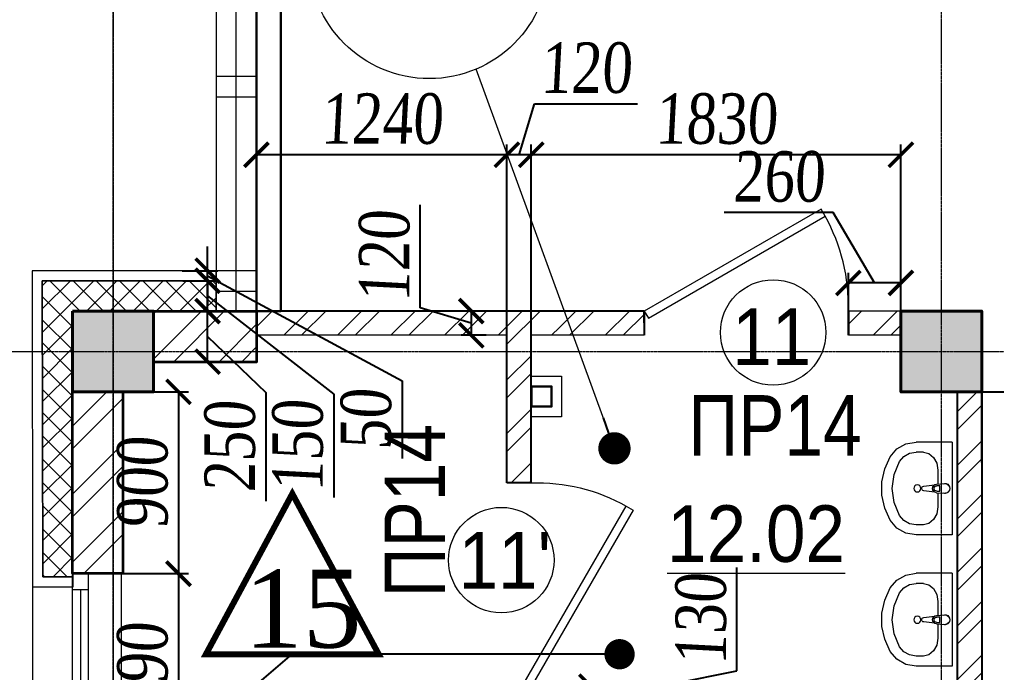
# Model space of a CAD drawing. Header units: inches. Extents: x -407541 to 6688123, y -998590 to 1205599.
# Drawn here: x 12841 to 17676, y 259348 to 262581 of the extents above; entities that cross this region are included whole.
import ezdxf

# ---------------------------------------------------------------- set-up
doc = ezdxf.new("R2010")
doc.units = ezdxf.units.IN
doc.header["$MEASUREMENT"] = 0
doc.linetypes.add('ACAD_ISO04W100', pattern=[30, 24, -3, 0, -3])
for name, color, linetype, lineweight in [('ведомость проемов', 3, 'Continuous', 9), ('ВЕНТ фасад', 230, 'Continuous', 9), ('ВИТРАЖ', 145, 'Continuous', 9), ('гипрок', 35, 'Continuous', 15), ('двери', 123, 'Continuous', 13), ('Дырки ВК', 26, 'Continuous', 30), ('КИРПИЧ', 30, 'Continuous', 35), ('марки полов', 140, 'Continuous', 5), ('МОНОЛИТ', 5, 'Continuous', 40), ('Оси', 254, 'ACAD_ISO04W100', 5), ('ПЕРЕГОРОДКА', 7, 'Continuous', 25), ('Перемычки', 21, 'Continuous', 13), ('площади', 40, 'Continuous', 9), ('размер внутр', 142, 'Continuous', 5), ('санузлы', 7, 'Continuous', 15), ('СТЕКЛО', 121, 'Continuous', 5), ('УТЕПЛИТЕЛЬ', 92, 'Continuous', 9), ('Цоколь', 21, 'Continuous', 30), ('Штриховка', 7, 'Continuous', 9), ('Экспликацийа', 7, 'Continuous', 18)]:
    doc.layers.add(name, color=color, linetype=linetype, lineweight=lineweight)
doc.layers.add('окно2', color=252, linetype='Continuous', lineweight=18, plot=False)
doc.styles.get("Standard").update_dxf_attribs({"font": 'arial.ttf'})
doc.styles.add('style1', font='arial.ttf', dxfattribs={"width": 0.9, "height": 500})
doc.styles.add('STYLE2', font='times.ttf', dxfattribs={"width": 0.8, "oblique": 3})
doc.styles.add('стиль1', font='times.ttf')
doc.dimstyles.new('M -100(m)', dxfattribs={"dimtxt": 320, "dimasz": 160, "dimexe": 0, "dimexo": 0, "dimgap": 80, "dimtad": 1, "dimdec": 0, "dimrnd": 5, "dimtxsty": 'STYLE2', "dimblk": 'ARCHTICK', "dimcen": 50, "dimdle": 100, "dimclrd": 256, "dimclre": 256, "dimclrt": 256, "dimadec": 0, "dimazin": 0, "dimtfac": 1, "dimtdec": 0, "dimtmove": 1, "dimatfit": 3, "dimldrblk": 'DOT', "dimfxl": 1, "dimlwd": -1, "dimlwe": 5, "dimarcsym": 0})
doc.dimstyles.new('vnytren', dxfattribs={"dimtxt": 250, "dimasz": 120, "dimexe": 50, "dimexo": 0, "dimgap": 50, "dimtad": 1, "dimdec": 0, "dimzin": 0, "dimdsep": 46, "dimtxsty": 'STYLE2', "dimblk": 'ARCHTICK', "dimcen": 0, "dimadec": 0, "dimazin": 0, "dimtfac": 1, "dimtdec": 0, "dimtmove": 1, "dimatfit": 2, "dimldrblk": 'DOT', "dimfxl": 1, "dimtolj": 1, "dimtzin": 0, "dimarcsym": 0})
doc.dimstyles.new('для 100 масштаба', dxfattribs={"dimtxt": 200, "dimasz": 150, "dimexe": 70, "dimexo": 0, "dimgap": 50, "dimtad": 1, "dimdec": 0, "dimrnd": 5, "dimzin": 0, "dimdsep": 46, "dimtxsty": 'Standard', "dimblk": 'ARCHTICK', "dimcen": 0, "dimadec": 0, "dimazin": 0, "dimtfac": 1, "dimtdec": 0, "dimtmove": 1, "dimatfit": 2, "dimldrblk": 'DOT', "dimfxl": 1, "dimtolj": 1, "dimtzin": 0, "dimarcsym": 0})

# ---------------------------------------------------------------- blocks, each defined once
blk = doc.blocks.new('STEKLO1090')
at = {"layer": 'СТЕКЛО'}
blk.add_line((6356456.6, 619038.9), (6356456.6, 618108.9), dxfattribs=at)
blk.add_lwpolyline([(6356495.1, 619118.9), (6356495.1, 618028.9), (6356418, 618028.9), (6356418, 619118.9)], close=True, dxfattribs=at)
for points in [[(6356418, 619118.9), (6356495.1, 619118.9), (6356495.1, 619038.9), (6356418, 619038.9), (6356418, 619118.9)], [(6356418, 618108.9), (6356495.1, 618108.9), (6356495.1, 618028.9), (6356418, 618028.9), (6356418, 618108.9)]]:
    blk.add_lwpolyline(points, dxfattribs=at)
blk = doc.blocks.new('_ARCHTICK')
at = {"color": 0, "linetype": 'ByBlock', "const_width": 0.15}
blk.add_lwpolyline([(-0.5, -0.5), (0.5, 0.5)], dxfattribs=at)
blk = doc.blocks.new('_Dot')
at = {"color": 0, "linetype": 'ByBlock', "lineweight": -2}
blk.add_line((-0.5, 0), (-1, 0), dxfattribs=at)
at = {"color": 0, "linetype": 'ByBlock', "const_width": 0.5}
blk.add_lwpolyline([(-0.25, 0, 1), (0.25, 0, 1)], format="xyb", close=True, dxfattribs=at)
blk = doc.blocks.new('DVER 4(!)')
at = {"layer": 'двери'}
for points in [[(6388679.9, 630569.8), (6388559.9, 630569.8)], [(6388645.3, 630549.8), (6389150.3, 629675.1), (6389184.9, 629695.1), (6388679.9, 630569.8), (6388645.3, 630549.8)], [(6388679.9, 629559.8), (6388559.9, 629559.8)]]:
    blk.add_lwpolyline(points, dxfattribs=at)
blk.add_arc((6388706.2, 630469.7), 910.3, 268.3483, 299.2018, dxfattribs=at)
blk = doc.blocks.new('MOIKA2')
at = {"layer": 'санузлы'}
for p, q in [((0, 230), (178.2, 230)), ((0, 230), (0, -230)), ((142.5, 180), (178.2, 180)), ((71.8, 91.1), (71.8, 21.5)), ((38.5, 23.9), (33.5, 23.8)), ((78.8, 21), (38.5, 23.9)), ((61.7, -13.6), (61.7, 13.6)), ((61.7, 13.6), (76.6, 13.6)), ((62.4, -13.6), (62.4, 13.6)), ((141.2, 11.1), (88.3, 17.7)), ((38.5, -23.9), (33.4, -23.8)), ((78.8, -21), (38.5, -23.9)), ((76.6, -13.6), (61.7, -13.6)), ((71.8, -21.5), (71.8, -91.1)), ((88.3, -17.7), (141.2, -11.1)), ((71.8, -91.1), (71.8, -91.1)), ((142.5, -180), (178.2, -180)), ((0, -230), (178.2, -230))]:
    blk.add_line(p, q, dxfattribs=at)
for points in [[(307.7, 157.3), (274.9, 195.9), (229.8, 221.2), (178.2, 230)], [(142.5, 180), (115.5, 173.2), (92.5, 154), (77.2, 125.1), (71.8, 91.1)], [(261, 133.5), (240, 158.2), (211.2, 174.4), (178.2, 180)], [(307.7, -157.3), (334.6, -96.9), (348.3, -32.7), (348.3, 32.7), (334.6, 96.9), (307.7, 157.3)], [(261, -133.5), (287.8, -68.9), (297, 0), (287.8, 68.9), (261, 133.5)], [(71.8, -91.1), (77.2, -125.1), (92.5, -154), (115.5, -173.2), (142.5, -180)], [(178.2, -180), (211.2, -174.4), (240, -158.2), (261, -133.5)], [(178.2, -230), (229.8, -221.2), (274.9, -195.9), (307.7, -157.3)]]:
    blk.add_lwpolyline(points, dxfattribs=at)
blk.add_circle((172.9, 0), 17.5, dxfattribs=at)
for centre, radius, start, end in [((36.8, 0), 25, 69.2856, 290.7144), ((36.8, 0), 24, 97.8374, 261.8967), ((76.6, 0), 13.6, 270, 90), ((76.2, 0), 21.1, 275.1696, 84.8304), ((76.9, 0), 21.1, 275.1696, 84.8304), ((139.8, 0), 11.2, 277.1389, 82.8611)]:
    blk.add_arc(centre, radius, start, end, dxfattribs=at)
blk = doc.blocks.new('*D1416')
at = {"layer": 'размер внутр', "color": 0, "lineweight": -2, "transparency": 16777216}
for p, q in [((16867.9, 261624.9), (16328.7, 261624.9)), ((17073.2, 261276.3), (16867.9, 261624.9)), ((16943.2, 261137.2), (16943.2, 261326.3)), ((17203.2, 261137.2), (17203.2, 261326.3)), ((17203.2, 261276.3), (16943.2, 261276.3))]:
    blk.add_line(p, q, dxfattribs=at)
at = {"layer": 'размер внутр', "color": 0, "lineweight": -2, "transparency": 16777216, "xscale": 120, "yscale": 120, "zscale": 120, "rotation": 180}
blk.add_blockref('_ARCHTICK', (16943.2, 261276.3), dxfattribs=at)
at = {"layer": 'размер внутр', "color": 0, "lineweight": -2, "transparency": 16777216, "xscale": 120, "yscale": 120, "zscale": 120}
blk.add_blockref('_ARCHTICK', (17203.2, 261276.3), dxfattribs=at)
at = {"layer": 'размер внутр', "color": 0, "transparency": 16777216, "insert": (16598.3, 261802.1), "char_height": 250, "attachment_point": 5, "style": 'STYLE2'}
blk.add_mtext('\\A1;260', dxfattribs=at)
blk = doc.blocks.new('*D1423')
at = {"layer": 'размер внутр', "color": 0, "lineweight": -2, "transparency": 16777216}
for p, q in [((18596.3, 259239.2), (18596.3, 259750.2)), ((18089.8, 259087.3), (18596.3, 259239.2)), ((17208.2, 259147.3), (18139.8, 259147.3)), ((18089.8, 259027.3), (18089.8, 259147.3)), ((17208.2, 259027.3), (18139.8, 259027.3))]:
    blk.add_line(p, q, dxfattribs=at)
at = {"layer": 'размер внутр', "color": 0, "lineweight": -2, "transparency": 16777216, "xscale": 120, "yscale": 120, "zscale": 120}
for p, rotation in [((18089.8, 259147.3), 90), ((18089.8, 259027.3), 270)]:
    blk.add_blockref('_ARCHTICK', p, dxfattribs=dict(at, rotation=rotation))
at = {"layer": 'размер внутр', "color": 0, "transparency": 16777216, "insert": (18419.1, 259494.7), "char_height": 250, "attachment_point": 5, "rotation": 90, "style": 'STYLE2'}
blk.add_mtext('\\A1;120', dxfattribs=at)
blk = doc.blocks.new('*D1424')
at = {"layer": 'размер внутр', "color": 0, "lineweight": -2, "transparency": 16777216}
for p, q in [((17531.4, 260737.2), (18139.8, 260737.2)), ((18089.8, 259147.3), (18089.8, 260737.2)), ((17208.2, 259147.3), (18139.8, 259147.3))]:
    blk.add_line(p, q, dxfattribs=at)
at = {"layer": 'размер внутр', "color": 0, "lineweight": -2, "transparency": 16777216, "xscale": 120, "yscale": 120, "zscale": 120}
for p, rotation in [((18089.8, 260737.2), 90), ((18089.8, 259147.3), 270)]:
    blk.add_blockref('_ARCHTICK', p, dxfattribs=dict(at, rotation=rotation))
at = {"layer": 'размер внутр', "color": 0, "transparency": 16777216, "insert": (17912.3, 259942.3), "char_height": 250, "attachment_point": 5, "rotation": 90, "style": 'STYLE2'}
blk.add_mtext('\\A1;1590', dxfattribs=at)
blk = doc.blocks.new('*D1425')
at = {"layer": 'размер внутр', "color": 0, "lineweight": -2, "transparency": 16777216}
for p, q in [((15373.2, 260867.4), (15373.2, 261961.3)), ((17203.2, 261137.2), (17203.2, 261961.3)), ((17203.2, 261911.3), (15373.2, 261911.3))]:
    blk.add_line(p, q, dxfattribs=at)
at = {"layer": 'размер внутр', "color": 0, "lineweight": -2, "transparency": 16777216, "xscale": 120, "yscale": 120, "zscale": 120, "rotation": 180}
blk.add_blockref('_ARCHTICK', (15373.2, 261911.3), dxfattribs=at)
at = {"layer": 'размер внутр', "color": 0, "lineweight": -2, "transparency": 16777216, "xscale": 120, "yscale": 120, "zscale": 120}
blk.add_blockref('_ARCHTICK', (17203.2, 261911.3), dxfattribs=at)
at = {"layer": 'размер внутр', "color": 0, "transparency": 16777216, "insert": (16288.2, 262088.4), "char_height": 250, "attachment_point": 5, "style": 'STYLE2'}
blk.add_mtext('\\A1;1830', dxfattribs=at)
blk = doc.blocks.new('*D1426')
at = {"layer": 'размер внутр', "color": 0, "lineweight": -2, "transparency": 16777216}
for p, q in [((15313.2, 261911.3), (15388.9, 262163.4)), ((15388.9, 262163.4), (15899.8, 262163.4)), ((15253.2, 260821.6), (15253.2, 261961.3)), ((15373.2, 260867.4), (15373.2, 261961.3)), ((15373.2, 261911.3), (15253.2, 261911.3))]:
    blk.add_line(p, q, dxfattribs=at)
at = {"layer": 'размер внутр', "color": 0, "lineweight": -2, "transparency": 16777216, "xscale": 120, "yscale": 120, "zscale": 120, "rotation": 180}
blk.add_blockref('_ARCHTICK', (15253.2, 261911.3), dxfattribs=at)
at = {"layer": 'размер внутр', "color": 0, "lineweight": -2, "transparency": 16777216, "xscale": 120, "yscale": 120, "zscale": 120}
blk.add_blockref('_ARCHTICK', (15373.2, 261911.3), dxfattribs=at)
at = {"layer": 'размер внутр', "color": 0, "transparency": 16777216, "insert": (15644.3, 262340.6), "char_height": 250, "attachment_point": 5, "style": 'STYLE2'}
blk.add_mtext('\\A1;120', dxfattribs=at)
blk = doc.blocks.new('*D1427')
at = {"layer": 'размер внутр', "color": 0, "lineweight": -2, "transparency": 16777216}
for p, q in [((14013.2, 261017.2), (14013.2, 261961.3)), ((15253.2, 260822.7), (15253.2, 261961.3)), ((15253.2, 261911.3), (14013.2, 261911.3))]:
    blk.add_line(p, q, dxfattribs=at)
at = {"layer": 'размер внутр', "color": 0, "lineweight": -2, "transparency": 16777216, "xscale": 120, "yscale": 120, "zscale": 120, "rotation": 180}
blk.add_blockref('_ARCHTICK', (14013.2, 261911.3), dxfattribs=at)
at = {"layer": 'размер внутр', "color": 0, "lineweight": -2, "transparency": 16777216, "xscale": 120, "yscale": 120, "zscale": 120}
blk.add_blockref('_ARCHTICK', (15253.2, 261911.3), dxfattribs=at)
at = {"layer": 'размер внутр', "color": 0, "transparency": 16777216, "insert": (14633.2, 262088.4), "char_height": 250, "attachment_point": 5, "style": 'STYLE2'}
blk.add_mtext('\\A1;1240', dxfattribs=at)
blk = doc.blocks.new('*D1478')
at = {"layer": 'размер внутр', "color": 0, "lineweight": -2, "transparency": 16777216}
for p, q in [((13699.3, 261137.2), (13821.7, 261137.2)), ((13771.7, 260887), (13771.7, 261137.2)), ((13771.7, 261012.1), (14059.6, 260734.9)), ((13699.3, 260887), (13821.7, 260887)), ((14059.6, 260734.9), (14059.6, 260195.7))]:
    blk.add_line(p, q, dxfattribs=at)
at = {"layer": 'размер внутр', "color": 0, "lineweight": -2, "transparency": 16777216, "xscale": 120, "yscale": 120, "zscale": 120}
for p, rotation in [((13771.7, 261137.2), 90), ((13771.7, 260887), 270)]:
    blk.add_blockref('_ARCHTICK', p, dxfattribs=dict(at, rotation=rotation))
at = {"layer": 'размер внутр', "color": 0, "transparency": 16777216, "insert": (13882.5, 260465.3), "char_height": 250, "attachment_point": 5, "rotation": 90, "style": 'STYLE2'}
blk.add_mtext('\\A1;250', dxfattribs=at)
blk = doc.blocks.new('*D1479')
at = {"layer": 'размер внутр', "color": 0, "lineweight": -2, "transparency": 16777216}
for p, q in [((13648.3, 261287.2), (13821.7, 261287.2)), ((13771.7, 261137.2), (13771.7, 261287.2)), ((13771.7, 261212.2), (14395.7, 260725.5)), ((13699.3, 261137.2), (13821.7, 261137.2)), ((14395.7, 260725.5), (14395.7, 260214.6))]:
    blk.add_line(p, q, dxfattribs=at)
at = {"layer": 'размер внутр', "color": 0, "lineweight": -2, "transparency": 16777216, "xscale": 120, "yscale": 120, "zscale": 120}
for p, rotation in [((13771.7, 261287.2), 90), ((13771.7, 261137.2), 270)]:
    blk.add_blockref('_ARCHTICK', p, dxfattribs=dict(at, rotation=rotation))
at = {"layer": 'размер внутр', "color": 0, "transparency": 16777216, "insert": (14218.5, 260470), "char_height": 250, "attachment_point": 5, "rotation": 90, "style": 'STYLE2'}
blk.add_mtext('\\A1;150', dxfattribs=at)
blk = doc.blocks.new('*D1480')
at = {"layer": 'размер внутр', "color": 0, "lineweight": -2, "transparency": 16777216}
for p, q in [((13771.7, 261337.2), (13771.7, 261457.2)), ((13645.9, 261337.2), (13821.7, 261337.2)), ((13771.7, 261287.2), (13771.7, 261337.2)), ((13771.7, 261287.2), (13771.7, 261337.2)), ((13648.3, 261287.2), (13821.7, 261287.2)), ((13771.7, 261312.2), (14734, 260791.8)), ((13771.7, 261287.2), (13771.7, 261167.2)), ((14734, 260791.8), (14734, 260407.9))]:
    blk.add_line(p, q, dxfattribs=at)
at = {"layer": 'размер внутр', "color": 0, "lineweight": -2, "transparency": 16777216, "xscale": 120, "yscale": 120, "zscale": 120}
for p, rotation in [((13771.7, 261337.2), 270), ((13771.7, 261287.2), 90)]:
    blk.add_blockref('_ARCHTICK', p, dxfattribs=dict(at, rotation=rotation))
at = {"layer": 'размер внутр', "color": 0, "transparency": 16777216, "insert": (14556.8, 260599.9), "char_height": 250, "attachment_point": 5, "rotation": 90, "style": 'STYLE2'}
blk.add_mtext('\\A1;50', dxfattribs=at)
blk = doc.blocks.new('*D1887')
at = {"layer": 'размер внутр', "color": 0, "lineweight": -2, "transparency": 16777216}
for p, q in [((13351.6, 260737.2), (13677.7, 260737.2)), ((13627.7, 260737.2), (13627.7, 259837.2)), ((13351.6, 259837.2), (13677.7, 259837.2))]:
    blk.add_line(p, q, dxfattribs=at)
at = {"layer": 'размер внутр', "color": 0, "lineweight": -2, "transparency": 16777216, "xscale": 120, "yscale": 120, "zscale": 120}
for p, rotation in [((13627.7, 260737.2), 90), ((13627.7, 259837.2), 270)]:
    blk.add_blockref('_ARCHTICK', p, dxfattribs=dict(at, rotation=rotation))
at = {"layer": 'размер внутр', "color": 0, "transparency": 16777216, "insert": (13450.1, 260287.2), "char_height": 250, "attachment_point": 5, "rotation": 90, "style": 'STYLE2'}
blk.add_mtext('\\A1;900', dxfattribs=at)
blk = doc.blocks.new('*D1888')
at = {"layer": 'размер внутр', "color": 0, "lineweight": -2, "transparency": 16777216}
for p, q in [((13351.6, 259837.2), (13677.7, 259837.2)), ((13627.7, 259837.2), (13627.7, 258747.2)), ((13227.4, 258747.2), (13677.7, 258747.2))]:
    blk.add_line(p, q, dxfattribs=at)
at = {"layer": 'размер внутр', "color": 0, "lineweight": -2, "transparency": 16777216, "xscale": 120, "yscale": 120, "zscale": 120}
for p, rotation in [((13627.7, 259837.2), 90), ((13627.7, 258747.2), 270)]:
    blk.add_blockref('_ARCHTICK', p, dxfattribs=dict(at, rotation=rotation))
at = {"layer": 'размер внутр', "color": 0, "transparency": 16777216, "insert": (13450.1, 259292.2), "char_height": 250, "attachment_point": 5, "rotation": 90, "style": 'STYLE2'}
blk.add_mtext('\\A1;1090', dxfattribs=at)
blk = doc.blocks.new('*D2041')
at = {"layer": 'размер внутр', "color": 0, "lineweight": -2, "transparency": 16777216}
for p, q in [((14824.5, 261152.9), (14824.5, 261663.8)), ((15076.7, 261077.2), (14824.5, 261152.9)), ((15150.9, 261137.2), (15026.7, 261137.2)), ((15076.7, 261137.2), (15076.7, 261017.2)), ((15150.9, 261017.2), (15026.7, 261017.2))]:
    blk.add_line(p, q, dxfattribs=at)
at = {"layer": 'размер внутр', "color": 0, "lineweight": -2, "transparency": 16777216, "xscale": 120, "yscale": 120, "zscale": 120}
for p, rotation in [((15076.7, 261137.2), 90), ((15076.7, 261017.2), 270)]:
    blk.add_blockref('_ARCHTICK', p, dxfattribs=dict(at, rotation=rotation))
at = {"layer": 'размер внутр', "color": 0, "transparency": 16777216, "insert": (14647.4, 261408.3), "char_height": 250, "attachment_point": 5, "rotation": 90, "style": 'STYLE2'}
blk.add_mtext('\\A1;120', dxfattribs=at)
blk = doc.blocks.new('*D2042')
at = {"layer": 'размер внутр', "color": 0, "lineweight": -2, "transparency": 16777216}
for p, q in [((16391.3, 259356.4), (16391.3, 259867.3)), ((15671.4, 259212.3), (16391.3, 259356.4)), ((15373.2, 259277.3), (15721.4, 259277.3)), ((15671.4, 259147.3), (15671.4, 259277.3)), ((15373.2, 259147.3), (15721.4, 259147.3))]:
    blk.add_line(p, q, dxfattribs=at)
at = {"layer": 'размер внутр', "color": 0, "lineweight": -2, "transparency": 16777216, "xscale": 120, "yscale": 120, "zscale": 120}
for p, rotation in [((15671.4, 259277.3), 90), ((15671.4, 259147.3), 270)]:
    blk.add_blockref('_ARCHTICK', p, dxfattribs=dict(at, rotation=rotation))
at = {"layer": 'размер внутр', "color": 0, "transparency": 16777216, "insert": (16214.1, 259611.8), "char_height": 250, "attachment_point": 5, "rotation": 90, "style": 'STYLE2'}
blk.add_mtext('\\A1;130', dxfattribs=at)

msp = doc.modelspace()

# ---------------------------------------------------------------- hatches: boundary and pattern name
at = {"layer": 'Штриховка'}
h = msp.add_hatch(dxfattribs=at)
h.set_pattern_fill('ANSI35', color=256, scale=25, style=0)
h.set_pattern_definition([(45, (-6764080.43, -624333.35), (-112.2532015, 112.2532015), []), (45, (-6763968.18, -624333.35), (-112.2532015, 112.2532015), [198.4375, -39.6875, 0, -39.6875])])
h.paths.add_polyline_path([(17203.4, 266637), (17603.4, 266637), (17603.4, 266237), (17203.4, 266237)])
h.paths.add_polyline_path([(20203.4, 266637), (20603.4, 266637), (20603.4, 266237), (20203.4, 266237)])
h.paths.add_polyline_path([(24073.4, 266637), (24473.4, 266637), (24473.4, 266237), (24073.4, 266237)])
h.paths.add_polyline_path([(17203.4, 261137), (17603.4, 261137), (17603.4, 260737), (17203.4, 260737)])
h.paths.add_polyline_path([(17203.4, 252637), (17603.4, 252637), (17603.4, 252237), (17203.4, 252237)])
h.paths.add_polyline_path([(17203.4, 249137), (17603.4, 249137), (17603.4, 248737), (17203.4, 248737)])
h.paths.add_polyline_path([(17203.4, 243137), (17603.4, 243137), (17603.4, 242737), (17203.4, 242737)])
h.paths.add_polyline_path([(17203.4, 237137), (17603.4, 237137), (17603.4, 236737), (17203.4, 236737)])
h.paths.add_polyline_path([(20203.4, 231137), (20603.4, 231137), (20603.4, 230737), (20203.4, 230737)])
h.paths.add_polyline_path([(20203.4, 237137), (20603.4, 237137), (20603.4, 236737), (20203.4, 236737)])
h.paths.add_polyline_path([(20203.4, 243137), (20603.4, 243137), (20603.4, 242737), (20203.4, 242737)])
h.paths.add_polyline_path([(20203.4, 249137), (20603.4, 249137), (20603.4, 248737), (20203.4, 248737)])
h.paths.add_polyline_path([(20203.4, 228037), (20603.4, 228037), (20603.4, 227637), (20203.4, 227637)])
h.paths.add_polyline_path([(20203.4, 219337), (20603.4, 219337), (20603.4, 218937), (20203.4, 218937)])
h.paths.add_polyline_path([(24703.4, 258237), (25103.4, 258237), (25103.4, 257837), (24703.4, 257837)])
h.paths.add_polyline_path([(30703.4, 263637), (31103.4, 263637), (31103.4, 263237), (30703.4, 263237)])
h.paths.add_polyline_path([(30703.4, 258237), (31103.4, 258237), (31103.4, 257837), (30703.4, 257837)])
h.paths.add_polyline_path([(36703.4, 263637), (37103.4, 263637), (37103.4, 263237), (36703.4, 263237)])
h.paths.add_polyline_path([(36703.4, 258237), (37103.4, 258237), (37103.4, 257837), (36703.4, 257837)])
h.paths.add_polyline_path([(42703.4, 263637), (43103.4, 263637), (43103.4, 263237), (42703.4, 263237)])
h.paths.add_polyline_path([(42703.4, 258237), (43103.4, 258237), (43103.4, 257837), (42703.4, 257837)])
h.paths.add_polyline_path([(48703.4, 258237), (49103.4, 258237), (49103.4, 257837), (48703.4, 257837)])
h.paths.add_polyline_path([(54703.4, 263637), (55103.4, 263637), (55103.4, 263237), (54703.4, 263237)])
h.paths.add_polyline_path([(54703.4, 258237), (55103.4, 258237), (55103.4, 257837), (54703.4, 257837)])
h.paths.add_polyline_path([(60703.4, 263637), (61103.4, 263637), (61103.4, 263237), (60703.4, 263237)])
h.paths.add_polyline_path([(60703.4, 258237), (61103.4, 258237), (61103.4, 257837), (60703.4, 257837)])
h.paths.add_polyline_path([(66703.4, 263637), (67103.4, 263637), (67103.4, 263237), (66703.4, 263237)])
h.paths.add_polyline_path([(66703.4, 258237), (67103.4, 258237), (67103.4, 257837), (66703.4, 257837)])
h.paths.add_polyline_path([(72703.4, 258237), (73103.4, 258237), (73103.4, 257837), (72703.4, 257837)])
h.paths.add_polyline_path([(78703.4, 263637), (79103.4, 263637), (79103.4, 263237), (78703.4, 263237)])
h.paths.add_polyline_path([(78703.4, 258237), (79103.4, 258237), (79103.4, 257837), (78703.4, 257837)])
h.paths.add_polyline_path([(84703.4, 263637), (85103.4, 263637), (85103.4, 263237), (84703.4, 263237)])
h.paths.add_polyline_path([(84703.4, 258237), (85103.4, 258237), (85103.4, 257837), (84703.4, 257837)])
h.paths.add_polyline_path([(90703.4, 258237), (91103.4, 258237), (91103.4, 257837), (90703.4, 257837)])
h.paths.add_polyline_path([(30703.4, 272037), (31103.4, 272037), (31103.4, 271637), (30703.4, 271637)])
h.paths.add_polyline_path([(36703.4, 272037), (37103.4, 272037), (37103.4, 271637), (36703.4, 271637)])
h.paths.add_polyline_path([(42703.4, 272037), (43103.4, 272037), (43103.4, 271637), (42703.4, 271637)])
h.paths.add_polyline_path([(54703.4, 272037), (55103.4, 272037), (55103.4, 271637), (54703.4, 271637)])
h.paths.add_polyline_path([(60703.4, 272037), (61103.4, 272037), (61103.4, 271637), (60703.4, 271637)])
h.paths.add_polyline_path([(66703.4, 272037), (67103.4, 272037), (67103.4, 271637), (66703.4, 271637)])
h.paths.add_polyline_path([(78703.4, 272037), (79103.4, 272037), (79103.4, 271637), (78703.4, 271637)])
h.paths.add_polyline_path([(84703.4, 272037), (85103.4, 272037), (85103.4, 271637), (84703.4, 271637)])
h.paths.add_polyline_path([(91333.4, 266637), (91733.4, 266637), (91733.4, 266237), (91333.4, 266237)])
h.paths.add_polyline_path([(95203.4, 266637), (95603.4, 266637), (95603.4, 266237), (95203.4, 266237)])
h.paths.add_polyline_path([(91333.4, 261137), (91733.4, 261137), (91733.4, 260737), (91333.4, 260737)])
h.paths.add_polyline_path([(95203.4, 261137), (95603.4, 261137), (95603.4, 260737), (95203.4, 260737)])
h.paths.add_polyline_path([(17203.4, 219337), (17603.4, 219337), (17603.4, 218937), (17203.4, 218937)])
h.paths.add_polyline_path([(12103.4, 219337), (12503.4, 219337), (12503.4, 218937), (12103.4, 218937)])
h.paths.add_polyline_path([(8503.4, 222937), (8903.4, 222937), (8903.4, 222537), (8503.4, 222537)])
h.paths.add_polyline_path([(8503.4, 228037), (8903.4, 228037), (8903.4, 227637), (8503.4, 227637)])
h.paths.add_polyline_path([(10603.4, 237137), (11003.4, 237137), (11003.4, 236737), (10603.4, 236737)])
h.paths.add_polyline_path([(10603.4, 243137), (11003.4, 243137), (11003.4, 242737), (10603.4, 242737)])
h.paths.add_polyline_path([(10603.4, 249137), (11003.4, 249137), (11003.4, 248737), (10603.4, 248737)])
h.paths.add_polyline_path([(26803.4, 237137), (27203.4, 237137), (27203.4, 236737), (26803.4, 236737)])
h.paths.add_polyline_path([(26803.4, 243137), (27203.4, 243137), (27203.4, 242737), (26803.4, 242737)])
h.paths.add_polyline_path([(26803.4, 249137), (27203.4, 249137), (27203.4, 248737), (26803.4, 248737)])
h.paths.add_polyline_path([(25303.4, 219337), (25703.4, 219337), (25703.4, 218937), (25303.4, 218937)])
h.paths.add_polyline_path([(28903.4, 222937), (29303.4, 222937), (29303.4, 222537), (28903.4, 222537)])
h.paths.add_polyline_path([(28903.4, 228037), (29303.4, 228037), (29303.4, 227637), (28903.4, 227637)])
h.paths.add_polyline_path([(26803.4, 231137), (27203.4, 231137), (27203.4, 230737), (26803.4, 230737)])
h.paths.add_polyline_path([(26803.4, 228037), (27203.4, 228037), (27203.4, 227637), (26803.4, 227637)])
h.paths.add_polyline_path([(95203.4, 243137), (95603.4, 243137), (95603.4, 242737), (95203.4, 242737)])
h.paths.add_polyline_path([(95203.4, 237137), (95603.4, 237137), (95603.4, 236737), (95203.4, 236737)])
h.paths.add_polyline_path([(98203.4, 231137), (98603.4, 231137), (98603.4, 230737), (98203.4, 230737)])
h.paths.add_polyline_path([(98203.4, 237137), (98603.4, 237137), (98603.4, 236737), (98203.4, 236737)])
h.paths.add_polyline_path([(98203.4, 243137), (98603.4, 243137), (98603.4, 242737), (98203.4, 242737)])
h.paths.add_polyline_path([(98203.4, 249137), (98603.4, 249137), (98603.4, 248737), (98203.4, 248737)])
h.paths.add_polyline_path([(98203.4, 222937), (98603.4, 222937), (98603.4, 222537), (98203.4, 222537)])
h.paths.add_polyline_path([(98203.4, 219337), (98603.4, 219337), (98603.4, 218937), (98203.4, 218937)])
h.paths.add_polyline_path([(95203.4, 222937), (95603.4, 222937), (95603.4, 222537), (95203.4, 222537)])
h.paths.add_polyline_path([(95203.4, 219337), (95603.4, 219337), (95603.4, 218937), (95203.4, 218937)])
h.paths.add_polyline_path([(90103.4, 219337), (90503.4, 219337), (90503.4, 218937), (90103.4, 218937)])
h.paths.add_polyline_path([(86503.4, 222937), (86903.4, 222937), (86903.4, 222537), (86503.4, 222537)])
h.paths.add_polyline_path([(86503.4, 228037), (86903.4, 228037), (86903.4, 227637), (86503.4, 227637)])
h.paths.add_polyline_path([(88603.4, 237137), (89003.4, 237137), (89003.4, 236737), (88603.4, 236737)])
h.paths.add_polyline_path([(88603.4, 243137), (89003.4, 243137), (89003.4, 242737), (88603.4, 242737)])
h.paths.add_polyline_path([(104803.4, 237137), (105203.4, 237137), (105203.4, 236737), (104803.4, 236737)])
h.paths.add_polyline_path([(104803.4, 243137), (105203.4, 243137), (105203.4, 242737), (104803.4, 242737)])
h.paths.add_polyline_path([(104803.4, 249137), (105203.4, 249137), (105203.4, 248737), (104803.4, 248737)])
h.paths.add_polyline_path([(103303.4, 219337), (103703.4, 219337), (103703.4, 218937), (103303.4, 218937)])
h.paths.add_polyline_path([(106903.4, 222937), (107303.4, 222937), (107303.4, 222537), (106903.4, 222537)])
h.paths.add_polyline_path([(104803.4, 231137), (105203.4, 231137), (105203.4, 230737), (104803.4, 230737)])
h.paths.add_polyline_path([(176603.4, 266637), (176203.4, 266637), (176203.4, 266237), (176603.4, 266237)])
h.paths.add_polyline_path([(173603.4, 266637), (173203.4, 266637), (173203.4, 266237), (173603.4, 266237)])
h.paths.add_polyline_path([(169733.4, 266637), (169333.4, 266637), (169333.4, 266237), (169733.4, 266237)])
h.paths.add_polyline_path([(176603.4, 261137), (176203.4, 261137), (176203.4, 260737), (176603.4, 260737)])
h.paths.add_polyline_path([(176603.4, 252637), (176203.4, 252637), (176203.4, 252237), (176603.4, 252237)])
h.paths.add_polyline_path([(176603.4, 249137), (176203.4, 249137), (176203.4, 248737), (176603.4, 248737)])
h.paths.add_polyline_path([(176603.4, 243137), (176203.4, 243137), (176203.4, 242737), (176603.4, 242737)])
h.paths.add_polyline_path([(176603.4, 237137), (176203.4, 237137), (176203.4, 236737), (176603.4, 236737)])
h.paths.add_polyline_path([(173603.4, 231137), (173203.4, 231137), (173203.4, 230737), (173603.4, 230737)])
h.paths.add_polyline_path([(173603.4, 237137), (173203.4, 237137), (173203.4, 236737), (173603.4, 236737)])
h.paths.add_polyline_path([(173603.4, 243137), (173203.4, 243137), (173203.4, 242737), (173603.4, 242737)])
h.paths.add_polyline_path([(173603.4, 249137), (173203.4, 249137), (173203.4, 248737), (173603.4, 248737)])
h.paths.add_polyline_path([(173603.4, 228037), (173203.4, 228037), (173203.4, 227637), (173603.4, 227637)])
h.paths.add_polyline_path([(173603.4, 222937), (173203.4, 222937), (173203.4, 222537), (173603.4, 222537)])
h.paths.add_polyline_path([(173603.4, 219337), (173203.4, 219337), (173203.4, 218937), (173603.4, 218937)])
h.paths.add_polyline_path([(169103.4, 258237), (168703.4, 258237), (168703.4, 257837), (169103.4, 257837)])
h.paths.add_polyline_path([(163103.4, 263637), (162703.4, 263637), (162703.4, 263237), (163103.4, 263237)])
h.paths.add_polyline_path([(163103.4, 258237), (162703.4, 258237), (162703.4, 257837), (163103.4, 257837)])
h.paths.add_polyline_path([(157103.4, 263637), (156703.4, 263637), (156703.4, 263237), (157103.4, 263237)])
h.paths.add_polyline_path([(157103.4, 258237), (156703.4, 258237), (156703.4, 257837), (157103.4, 257837)])
h.paths.add_polyline_path([(151103.4, 263637), (150703.4, 263637), (150703.4, 263237), (151103.4, 263237)])
h.paths.add_polyline_path([(151103.4, 258237), (150703.4, 258237), (150703.4, 257837), (151103.4, 257837)])
h.paths.add_polyline_path([(145103.4, 258237), (144703.4, 258237), (144703.4, 257837), (145103.4, 257837)])
h.paths.add_polyline_path([(139103.4, 263637), (138703.4, 263637), (138703.4, 263237), (139103.4, 263237)])
h.paths.add_polyline_path([(139103.4, 258237), (138703.4, 258237), (138703.4, 257837), (139103.4, 257837)])
h.paths.add_polyline_path([(133103.4, 263637), (132703.4, 263637), (132703.4, 263237), (133103.4, 263237)])
h.paths.add_polyline_path([(133103.4, 258237), (132703.4, 258237), (132703.4, 257837), (133103.4, 257837)])
h.paths.add_polyline_path([(127103.4, 263637), (126703.4, 263637), (126703.4, 263237), (127103.4, 263237)])
h.paths.add_polyline_path([(127103.4, 258237), (126703.4, 258237), (126703.4, 257837), (127103.4, 257837)])
h.paths.add_polyline_path([(121103.4, 258237), (120703.4, 258237), (120703.4, 257837), (121103.4, 257837)])
h.paths.add_polyline_path([(115103.4, 263637), (114703.4, 263637), (114703.4, 263237), (115103.4, 263237)])
h.paths.add_polyline_path([(115103.4, 258237), (114703.4, 258237), (114703.4, 257837), (115103.4, 257837)])
h.paths.add_polyline_path([(109103.4, 263637), (108703.4, 263637), (108703.4, 263237), (109103.4, 263237)])
h.paths.add_polyline_path([(109103.4, 258237), (108703.4, 258237), (108703.4, 257837), (109103.4, 257837)])
h.paths.add_polyline_path([(103103.4, 258237), (102703.4, 258237), (102703.4, 257837), (103103.4, 257837)])
h.paths.add_polyline_path([(163103.4, 272037), (162703.4, 272037), (162703.4, 271637), (163103.4, 271637)])
h.paths.add_polyline_path([(157103.4, 272037), (156703.4, 272037), (156703.4, 271637), (157103.4, 271637)])
h.paths.add_polyline_path([(151103.4, 272037), (150703.4, 272037), (150703.4, 271637), (151103.4, 271637)])
h.paths.add_polyline_path([(139103.4, 272037), (138703.4, 272037), (138703.4, 271637), (139103.4, 271637)])
h.paths.add_polyline_path([(133103.4, 272037), (132703.4, 272037), (132703.4, 271637), (133103.4, 271637)])
h.paths.add_polyline_path([(127103.4, 272037), (126703.4, 272037), (126703.4, 271637), (127103.4, 271637)])
h.paths.add_polyline_path([(115103.4, 272037), (114703.4, 272037), (114703.4, 271637), (115103.4, 271637)])
h.paths.add_polyline_path([(109103.4, 272037), (108703.4, 272037), (108703.4, 271637), (109103.4, 271637)])
h.paths.add_polyline_path([(102473.4, 266637), (102073.4, 266637), (102073.4, 266237), (102473.4, 266237)])
h.paths.add_polyline_path([(98603.4, 266637), (98203.4, 266637), (98203.4, 266237), (98603.4, 266237)])
h.paths.add_polyline_path([(176603.4, 222937), (176203.4, 222937), (176203.4, 222537), (176603.4, 222537)])
h.paths.add_polyline_path([(176603.4, 219337), (176203.4, 219337), (176203.4, 218937), (176603.4, 218937)])
h.paths.add_polyline_path([(181703.4, 219337), (181303.4, 219337), (181303.4, 218937), (181703.4, 218937)])
h.paths.add_polyline_path([(185303.4, 222937), (184903.4, 222937), (184903.4, 222537), (185303.4, 222537)])
h.paths.add_polyline_path([(185303.4, 228037), (184903.4, 228037), (184903.4, 227637), (185303.4, 227637)])
h.paths.add_polyline_path([(183203.4, 237137), (182803.4, 237137), (182803.4, 236737), (183203.4, 236737)])
h.paths.add_polyline_path([(183203.4, 243137), (182803.4, 243137), (182803.4, 242737), (183203.4, 242737)])
h.paths.add_polyline_path([(183203.4, 249137), (182803.4, 249137), (182803.4, 248737), (183203.4, 248737)])
h.paths.add_polyline_path([(167003.4, 237137), (166603.4, 237137), (166603.4, 236737), (167003.4, 236737)])
h.paths.add_polyline_path([(167003.4, 243137), (166603.4, 243137), (166603.4, 242737), (167003.4, 242737)])
h.paths.add_polyline_path([(167003.4, 249137), (166603.4, 249137), (166603.4, 248737), (167003.4, 248737)])
h.paths.add_polyline_path([(168503.4, 219337), (168103.4, 219337), (168103.4, 218937), (168503.4, 218937)])
h.paths.add_polyline_path([(164903.4, 222937), (164503.4, 222937), (164503.4, 222537), (164903.4, 222537)])
h.paths.add_polyline_path([(164903.4, 228037), (164503.4, 228037), (164503.4, 227637), (164903.4, 227637)])
h.paths.add_polyline_path([(167003.4, 231137), (166603.4, 231137), (166603.4, 230737), (167003.4, 230737)])
h.paths.add_polyline_path([(167003.4, 228037), (166603.4, 228037), (166603.4, 227637), (167003.4, 227637)])
h.paths.add_polyline_path([(91333.4, 258237), (91733.4, 258237), (91733.4, 257837), (91333.4, 257837)])
h.paths.add_polyline_path([(95203.4, 258237), (95603.4, 258237), (95603.4, 257837), (95203.4, 257837)])
h.paths.add_polyline_path([(180703.4, 261137), (180303.4, 261137), (180303.4, 260737), (180703.4, 260737)])
h.paths.add_polyline_path([(180703.4, 252637), (180303.4, 252637), (180303.4, 252237), (180703.4, 252237)])
h.paths.add_polyline_path([(13103.4, 261137), (13503.4, 261137), (13503.4, 260737), (13103.4, 260737)])
h.paths.add_polyline_path([(13103.4, 252637), (13503.4, 252637), (13503.4, 252237), (13103.4, 252237)])
h.paths.add_polyline_path([(17203.4, 258237), (17603.4, 258237), (17603.4, 257837), (17203.4, 257837)])
h.paths.add_polyline_path([(13103.4, 258237), (13503.4, 258237), (13503.4, 257837), (13103.4, 257837)])
h.paths.add_polyline_path([(176603.4, 258237), (176203.4, 258237), (176203.4, 257837), (176603.4, 257837)])
h.paths.add_polyline_path([(180703.4, 258237), (180303.4, 258237), (180303.4, 257837), (180703.4, 257837)])
h.paths.add_polyline_path([(98203.4, 228037), (98603.4, 228037), (98603.4, 227637), (98203.4, 227637)])
h.paths.add_polyline_path([(104803.4, 228037), (105203.4, 228037), (105203.4, 227637), (104803.4, 227637)])
h.paths.add_polyline_path([(106903.4, 228037), (107303.4, 228037), (107303.4, 227637), (106903.4, 227637)])
h.paths.add_polyline_path([(17603.4, 222922), (17203.4, 222922), (17203.4, 222537), (17603.4, 222537)])
h.paths.add_polyline_path([(20603.4, 222922), (20203.4, 222922), (20203.4, 222537), (20603.4, 222537)])
h = msp.add_hatch(dxfattribs=at)
h.set_pattern_fill('ANSI32', color=256, scale=500, style=0)
h.paths.add_polyline_path([(15253.2, 261017.2), (15253.2, 260937.2), (15373.2, 260937.2), (15373.2, 261017.2), (15502.8, 261017.2), (15533.8, 261137.2), (14013.5, 261137.2), (14013.5, 261017.2)])
h.paths.add_polyline_path([(16416.4, 261928.3), (16867.9, 261928.3), (16867.9, 261624.9), (16416.4, 261624.9)], flags=9)
h.paths.add_polyline_path([(16014.7, 262214.7), (16561.8, 262214.7), (16561.8, 261911.3), (16014.7, 261911.3)], flags=9)
h.paths.add_polyline_path([(15396.3, 262491.5), (15825.2, 262491.5), (15825.2, 262188), (15396.3, 262188)], flags=9)
h.paths.add_polyline_path([(14359.7, 262214.7), (14906.8, 262214.7), (14906.8, 261911.3), (14359.7, 261911.3)], flags=9)
h.paths.add_polyline_path([(14496.5, 261160.2), (14496.5, 261589.1), (14800, 261589.1), (14800, 261160.2)], flags=9)
h.paths.add_polyline_path([(16087.8, 259356.4), (16087.8, 259785.3), (16391.3, 259785.3), (16391.3, 259356.4)], flags=9)
h.paths.add_polyline_path([(16074.2, 260339.3), (17085.9, 260339.2), (17085.9, 260798.7), (16074.3, 260798.8)], flags=9)
h.paths.add_polyline_path([(15972, 262625.4), (18008.4, 262625.4), (18008.4, 262935.9), (15972, 262935.9)], flags=9)
h.paths.add_polyline_path([(15975.8, 260245.5), (16939.9, 260245.5), (16939.9, 259768.4), (15975.8, 259768.4)], flags=9)
h.paths.add_polyline_path([(16298.2, 261220.3), (16726.8, 261220.3), (16726.8, 260799.2), (16298.2, 260799.2)], flags=9)
h = msp.add_hatch(dxfattribs=at)
h.set_pattern_fill('ANSI37', color=256, scale=650, style=0)
h.paths.add_polyline_path([(13813.4, 261287.2), (12953.2, 261287.2), (12955.3, 259822.2), (13105.3, 259822.2), (13103.2, 261137.2), (13813.4, 261137.2)])
h = msp.add_hatch(dxfattribs=at)
h.set_pattern_fill('ANSI32', color=256, scale=25, style=0)
h.set_pattern_definition([(45, (-6930370.25, -624333.1), (-168.379802, 168.379802), []), (45, (-6930258, -624333.1), (-168.379802, 168.379802), [])])
h.paths.add_polyline_path([(13503.4, 261137.2), (14013.5, 261137.2), (14013.5, 260885), (13503.4, 260885)])
h = msp.add_hatch(dxfattribs=at)
h.set_pattern_fill('ANSI32', color=256, scale=500, style=0)
h.paths.add_polyline_path([(15253.2, 260287.3), (15373.2, 260287.3), (15373.2, 260937.2), (15253.2, 260937.2)])
h.paths.add_polyline_path([(15533.8, 261137.2), (15933.3, 261137.2), (15933.3, 261017.2), (15502.8, 261017.2)])
h = msp.add_hatch(dxfattribs=at)
h.set_pattern_fill('ANSI32', color=256, scale=500, style=0)
h.paths.add_polyline_path([(17203.4, 261017.2), (17203.4, 261137.2), (16943.2, 261137.2), (16943.3, 261017.2)])
h = msp.add_hatch(dxfattribs=at)
h.set_pattern_fill('ANSI32', color=256, scale=25, style=0)
h.set_pattern_definition([(45, (-6764080.43, -624333.1), (-168.379802, 168.379802), []), (45, (-6763968.18, -624333.1), (-168.379802, 168.379802), [])])
h.paths.add_polyline_path([(13103.2, 260737.2), (13351.6, 260737.2), (13351.6, 259837.2), (13103.2, 259837.2)])
h = msp.add_hatch(dxfattribs=at)
h.set_pattern_fill('ANSI32', color=256, scale=500, style=0)
h.paths.add_polyline_path([(17483.1, 260737.2), (17603.4, 260737.2), (17603.4, 258237.2), (17483.1, 258237.2)])

# ---------------------------------------------------------------- linework, layer by layer
at = {"layer": 'ведомость проемов'}
for centre in [(16571, 261031.3), (15225.3, 259904.4)]:
    msp.add_circle(centre, 261.1, dxfattribs=at)
at = {"layer": 'ВЕНТ фасад'}
msp.add_lwpolyline([(13105.3, 259772.2), (13105.3, 259822.2), (12955.3, 259822.2), (12953.2, 261287.2), (13813.4, 261287.2), (13813.4, 261337.2), (12903.2, 261337.2), (12905.3, 259772.2)], close=True, dxfattribs=at)
at = {"layer": 'ВИТРАЖ'}
msp.add_line((13913.4, 261136.3), (13913.4, 266238.7), dxfattribs=at)
msp.add_lwpolyline([(13813.4, 261137.2), (14013.4, 261137.2), (14013.2, 266237.2), (13813.4, 266237.2), (13813.4, 261137.2)], dxfattribs=at)
at = {"layer": 'ВИТРАЖ', "ltscale": 0.1}
for points in [[(13813.3, 262198.1), (14013.3, 262198.1), (14013.3, 262298.1), (13813.3, 262298.1)], [(13813.4, 261236.3), (14013.4, 261236.3), (14013.4, 261336.3), (13813.4, 261336.3)]]:
    msp.add_lwpolyline(points, close=True, dxfattribs=at)
at = {"layer": 'гипрок', "ltscale": 0.1}
msp.add_lwpolyline([(15373.2, 260664.3), (15473.2, 260664.3), (15473.2, 260764.3), (15373.2, 260764.3), (15373.2, 260764.3), (15373.2, 260814.3), (15523.2, 260814.3), (15523.2, 260614.3), (15523.2, 260614.3), (15373.2, 260614.3), (15373.2, 260664.3)], dxfattribs=at)
at = {"layer": 'Дырки ВК'}
msp.add_lwpolyline([(15374.2, 260764.3), (15474.2, 260764.3), (15474.2, 260664.3), (15374.2, 260664.3)], close=True, dxfattribs=at)
at = {"layer": 'КИРПИЧ'}
for points in [[(13503.4, 261137.2), (14013.5, 261137.2), (14013.5, 260885), (13503.4, 260885)], [(13103.2, 260737.2), (13351.6, 260737.2), (13351.6, 259837.2), (13103.2, 259837.2)]]:
    msp.add_lwpolyline(points, close=True, dxfattribs=at)
at = {"layer": 'марки полов', "const_width": 30}
msp.add_lwpolyline([(13763.4, 259438.3), (14190.9, 260232.7), (14618.4, 259438.3)], close=True, dxfattribs=at)
at = {"layer": 'МОНОЛИТ'}
for points in [[(13103.2, 261137.2), (13503.4, 261137.2), (13503.4, 260737.2), (13103.2, 260737.2)], [(17203.4, 261137.2), (17603.4, 261137.2), (17603.4, 260737.2), (17203.4, 260737.2)]]:
    msp.add_lwpolyline(points, close=True, dxfattribs=at)
at = {"layer": 'окно2'}
for points in [[(13103.2, 258747.2), (13345.3, 258747.2), (13345.3, 259837.2), (13103.2, 259837.2)], [(12905.3, 259772.2), (12905.3, 258812.2)]]:
    msp.add_lwpolyline(points, dxfattribs=at)
at = {"layer": 'Оси', "ltscale": 0.3}
for p, q in [((13303.2, 278737.2), (13303.2, 246967.2)), ((17403.2, 278737.2), (17403.2, 186893.5)), ((13303.4, 276275.7), (13303.4, 212320.1)), ((1503.2, 260937.2), (27750, 260937.2))]:
    msp.add_line(p, q, dxfattribs=at)
at = {"layer": 'ПЕРЕГОРОДКА'}
for p, q in [((15727.6, 261137.2), (14013.2, 261137.2)), ((15933.2, 261137.2), (14013.2, 261137.2)), ((15933.3, 261017.2), (15933.2, 261137.2)), ((15933.2, 261137.2), (15933.2, 261017.2)), ((16943.3, 261017.2), (16943.2, 261137.2)), ((16943.2, 261137.2), (16943.3, 261017.2)), ((15253.2, 260287.3), (15253.2, 261017.2)), ((15373.2, 260287.3), (15373.2, 261017.2)), ((17483.1, 258237.2), (17483.1, 260737.2)), ((17603.2, 260737.2), (17603.2, 258237.2)), ((17603.2, 260388.3), (17603.2, 260736.8)), ((15373.2, 260287.3), (15253.2, 260287.3))]:
    msp.add_line(p, q, dxfattribs=at)
msp.add_lwpolyline([(17483.1, 260737.2), (17603.4, 260737.2), (17603.4, 258237.2), (17483.1, 258237.2)], close=True, dxfattribs=at)
at = {"layer": 'санузлы'}
for p, q in [((17203.2, 261137.2), (16943.2, 261137.2)), ((15253.2, 261017.2), (14013.2, 261017.2)), ((15933.2, 261017.2), (15373.2, 261017.2)), ((17203.2, 261017.2), (16943.3, 261017.2))]:
    msp.add_line(p, q, dxfattribs=at)
at = {"layer": 'УТЕПЛИТЕЛЬ'}
msp.add_lwpolyline([(13813.4, 261287.2), (12953.2, 261287.2), (12955.3, 259822.2), (13105.3, 259822.2), (13103.2, 261137.2), (13813.4, 261137.2)], close=True, dxfattribs=at)
at = {"layer": 'Цоколь', "ltscale": 0.1}
msp.add_lwpolyline([(14133.2, 266237.2), (14013.2, 266237.2), (14013.2, 261137.2), (14133.2, 261137.2)], close=True, dxfattribs=at)
at = {"layer": 'Экспликацийа'}
msp.add_circle((14868.9, 262883.1), 595, dxfattribs=at)

# ---------------------------------------------------------------- block references
at = {"layer": 'двери', "rotation": 90}
msp.add_blockref('DVER 4(!)', (646503, -6127542.7), dxfattribs=at)
at = {"layer": 'двери', "xscale": -1, "rotation": 180}
msp.add_blockref('DVER 4(!)', (-6373306.7, 889847.1), dxfattribs=at)
at = {"layer": 'санузлы', "xscale": -1}
for p in [(17457.5, 260259), (17457.5, 259609)]:
    msp.add_blockref('MOIKA2', p, dxfattribs=at)
at = {"layer": 'СТЕКЛО'}
msp.add_blockref('STEKLO1090', (-6343314.8, -359281.7), dxfattribs=at)

# ---------------------------------------------------------------- texts
at = {"layer": 'ведомость проемов', "char_height": 280, "width": 4068.199, "attachment_point": 1, "style": 'style1'}
for s, insert in [('11', (16368.2, 261150.3)), ("11'", (15013.3, 260043))]:
    msp.add_mtext(s, dxfattribs=dict(at, insert=insert))
at = {"layer": 'марки полов', "insert": (13951.8, 259856.4), "char_height": 385, "width": 645.369, "attachment_point": 1, "style": 'стиль1'}
msp.add_mtext('15', dxfattribs=at)
at = {"layer": 'Перемычки', "width": 0.82}
for rotation, p in [(359.9979, (16150.8, 260421)), (89.9979, (14947.2, 259719.8))]:
    msp.add_text('ПР14', height=300, rotation=rotation, dxfattribs=at).set_placement(p)
at = {"layer": 'площади', "insert": (16045.8, 260175.5), "char_height": 280, "width": 1145.283, "attachment_point": 1, "style": 'style1'}
msp.add_mtext('{\\L12.02}', dxfattribs=at)

# ---------------------------------------------------------------- dimensions: what is measured, and where the dimension line sits
at = {"layer": 'размер внутр'}
for base, p1, p2, picture, middle in [((15253.2, 261911.3), (15373.2, 260867.4), (15253.2, 260821.6), '*D1426', (15438.9, 262340.6)), ((14013.2, 261911.3), (15253.2, 260822.7), (14013.2, 261017.2), '*D1427', (14633.2, 262088.4)), ((15373.2, 261911.3), (17203.2, 261137.2), (15373.2, 260867.4), '*D1425', (16288.2, 262088.4))]:
    dim = msp.add_linear_dim(base=base, p1=p1, p2=p2, dimstyle='vnytren', dxfattribs=at)
    dim.commit()
    dim.dimension.update_dxf_attribs({"geometry": picture, "text_midpoint": middle})
dim = msp.add_linear_dim(base=(16943.2, 261276.3), p1=(17203.2, 261137.2), p2=(16943.2, 261137.2), dimstyle='vnytren', dxfattribs=at)
dim.commit()
dim.dimension.update_dxf_attribs({"geometry": '*D1416', "text_midpoint": (16817.9, 261624.9), "dimtype": 160})
for base, p1, p2, picture, middle in [((15076.7, 261017.2), (15150.9, 261137.2), (15150.9, 261017.2), '*D2041', (14647.4, 261202.9)), ((18089.8, 260737.2), (17208.2, 259147.3), (17531.4, 260737.2), '*D1424', (17912.3, 259942.3)), ((18089.8, 259147.3), (17208.2, 259027.3), (17208.2, 259147.3), '*D1423', (18419.1, 259289.2))]:
    dim = msp.add_linear_dim(base=base, p1=p1, p2=p2, angle=90, dimstyle='vnytren', dxfattribs=at)
    dim.commit()
    dim.dimension.update_dxf_attribs({"geometry": picture, "text_midpoint": middle})
for base, p1, p2, picture, middle in [((13771.7, 261337.2), (13648.3, 261287.2), (13645.9, 261337.2), '*D1480', (14734, 260741.8)), ((13771.7, 261287.2), (13699.3, 261137.2), (13648.3, 261287.2), '*D1479', (14395.7, 260675.5)), ((13771.7, 261137.2), (13699.3, 260887), (13699.3, 261137.2), '*D1478', (14059.6, 260684.9)), ((15671.4, 259277.3), (15373.2, 259147.3), (15373.2, 259277.3), '*D2042', (16391.3, 259406.4))]:
    dim = msp.add_linear_dim(base=base, p1=p1, p2=p2, angle=90, dimstyle='vnytren', dxfattribs=at)
    dim.commit()
    dim.dimension.update_dxf_attribs({"geometry": picture, "text_midpoint": middle, "dimtype": 160})
at = {"layer": 'размер внутр', "color": 4}
for base, p1, p2, picture, middle in [((13627.7, 259837.2), (13351.6, 260737.2), (13351.6, 259837.2), '*D1887', (13450.1, 260287.2)), ((13627.7, 258747.2), (13351.6, 259837.2), (13227.4, 258747.2), '*D1888', (13450.1, 259292.2))]:
    dim = msp.add_linear_dim(base=base, p1=p1, p2=p2, angle=90, dimstyle='vnytren', dxfattribs=at)
    dim.commit()
    dim.dimension.update_dxf_attribs({"geometry": picture, "text_midpoint": middle})

# ---------------------------------------------------------------- leaders
at = {"layer": 'марки полов'}
for points in [[(15810.7, 259438.3), (13914.8, 259438.3)], [(13880, 259174.3), (14190.9, 259438.3)]]:
    msp.add_leader(points, dimstyle='для 100 масштаба', override={"dimgap": 50, "dimtad": 0}, dxfattribs=at)
at = {"layer": 'Экспликацийа'}
msp.add_leader([(15785.4, 260457.6), (15101.5, 262335.4)], dimstyle='M -100(m)', override={"dimgap": 50, "dimtad": 0}, dxfattribs=at)

doc.saveas('drawing.dxf')
